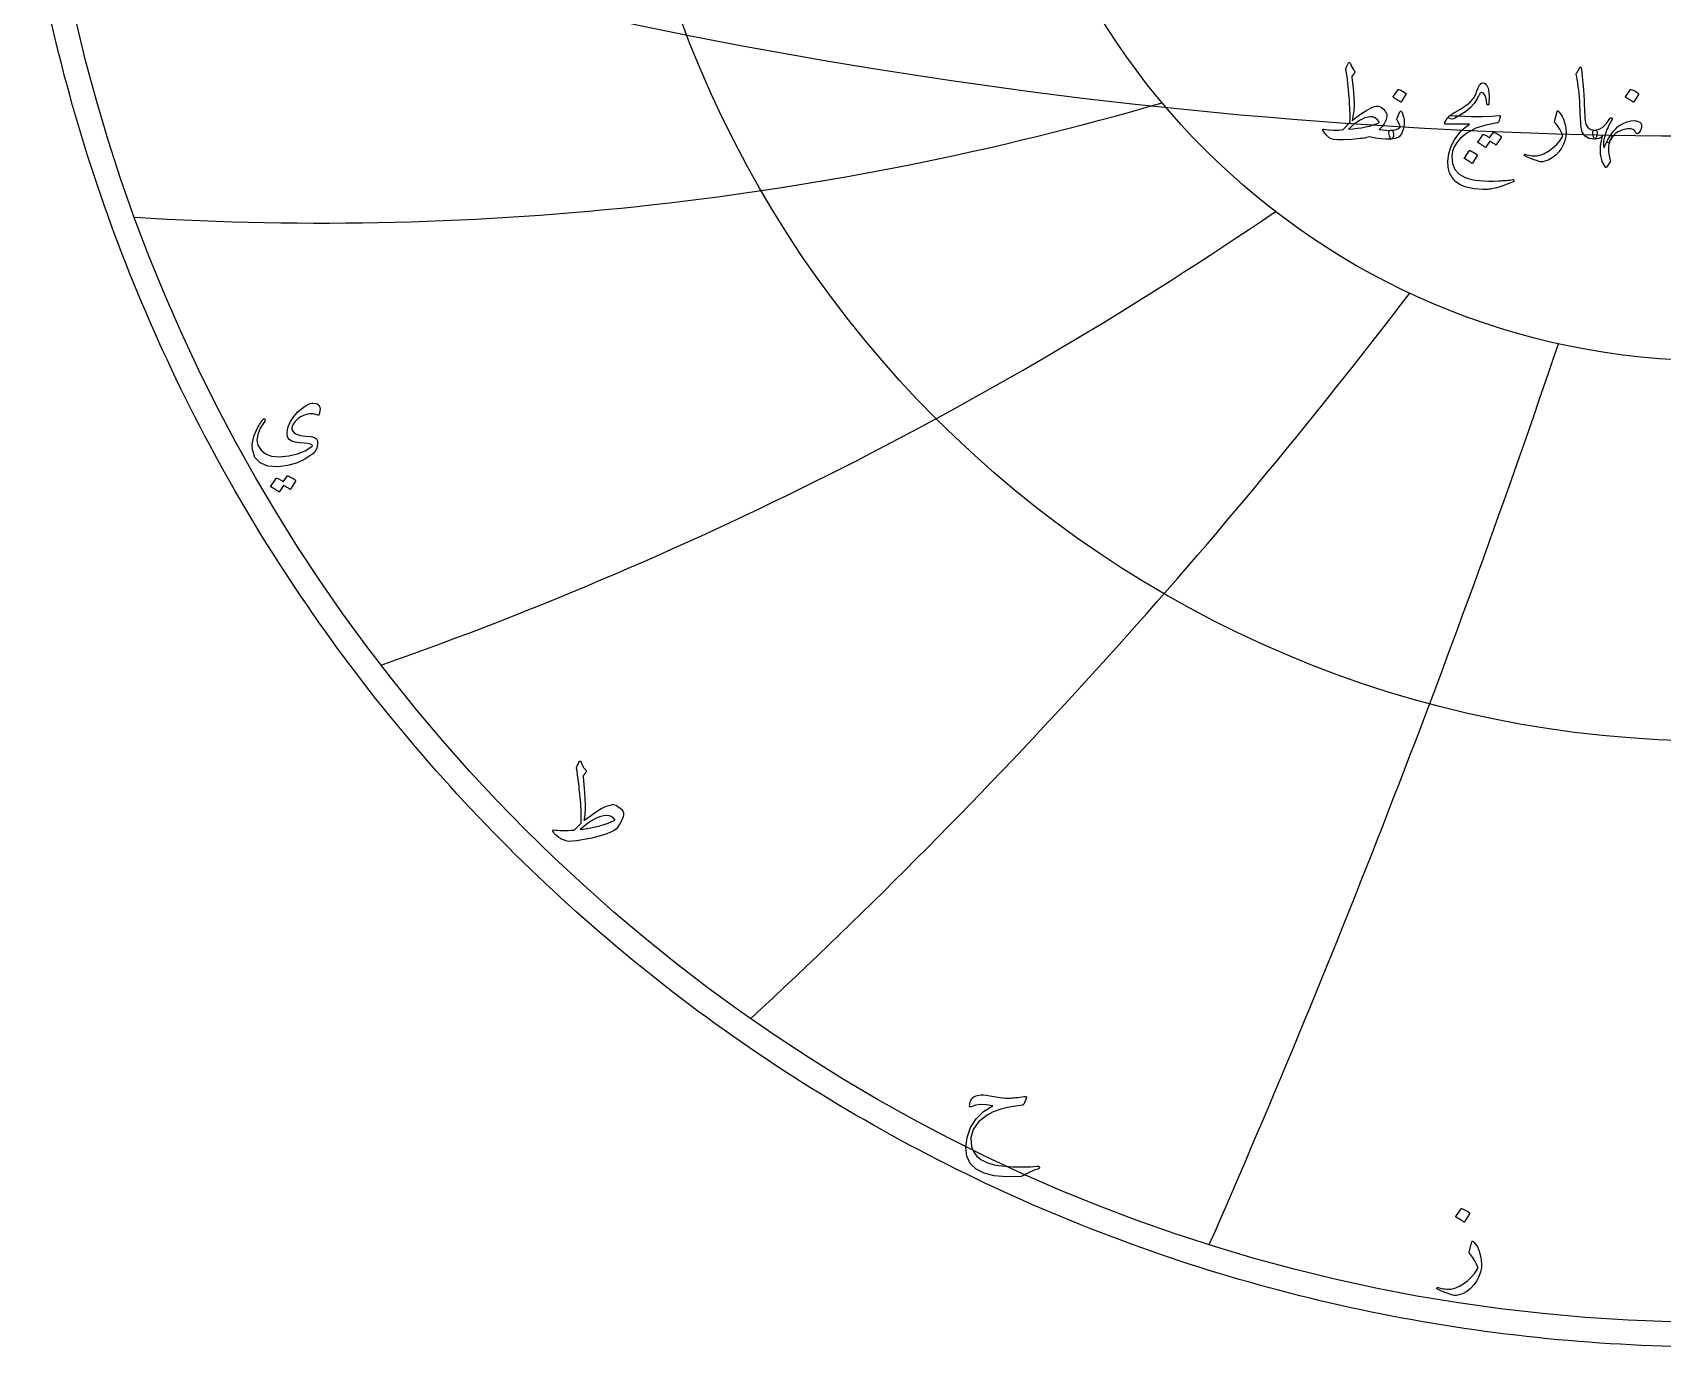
# Model space of a CAD drawing. Header units: millimetres. Extents: x -75 to 75, y -75 to 77.
# Drawn here: x -74.2 to -2.3, y -75.3 to -17.3 of the extents above; entities that cross this region are included whole.
import ezdxf

# ---------------------------------------------------------------- set-up
doc = ezdxf.new("R2010")
doc.units = ezdxf.units.MM
for name, color, linetype in [('CUT_OUTER', 1, 'Continuous'), ('ENGRAVE', 7, 'Continuous'), ('ENGRAVE_FINE', 8, 'Continuous'), ('TEXT', 5, 'Continuous')]:
    doc.layers.add(name, color=color, linetype=linetype)

msp = doc.modelspace()

# ---------------------------------------------------------------- linework, layer by layer
at = {"layer": 'CUT_OUTER'}
msp.add_lwpolyline([(-1.8489, -75.3148), (-2.311, -75.302), (-2.773, -75.2865), (-3.2349, -75.268), (-3.6966, -75.2468), (-4.1583, -75.2227), (-4.6198, -75.1957), (-5.0811, -75.166), (-5.5422, -75.1334), (-6.0031, -75.0979), (-6.4638, -75.0597), (-6.9242, -75.0186), (-7.3844, -74.9747), (-7.8443, -74.928), (-8.3039, -74.8785), (-8.7632, -74.8261), (-9.2221, -74.7709), (-9.6807, -74.7129), (-10.139, -74.6521), (-10.5968, -74.5885), (-11.0543, -74.5221), (-11.5114, -74.4529), (-11.968, -74.3808), (-12.4241, -74.306), (-12.8798, -74.2284), (-13.3351, -74.1479), (-13.7898, -74.0647), (-14.244, -73.9787), (-14.6976, -73.8899), (-15.1507, -73.7983), (-15.6033, -73.704), (-16.0552, -73.6069), (-16.5065, -73.507), (-16.9573, -73.4043), (-17.4073, -73.2989), (-17.8568, -73.1907), (-18.3055, -73.0797), (-18.7536, -72.966), (-19.2009, -72.8496), (-19.6476, -72.7304), (-20.0935, -72.6085), (-20.5386, -72.4838), (-20.983, -72.3564), (-21.4266, -72.2263), (-21.8693, -72.0935), (-22.3113, -71.9579), (-22.7524, -71.8197), (-23.1926, -71.6787), (-23.632, -71.5351), (-24.0705, -71.3887), (-24.5081, -71.2397), (-24.9447, -71.088), (-25.3804, -70.9336), (-25.8152, -70.7765), (-26.249, -70.6168), (-26.6818, -70.4544), (-27.1136, -70.2893), (-27.5444, -70.1217), (-27.9741, -69.9513), (-28.4028, -69.7784), (-28.8304, -69.6028), (-29.2569, -69.4246), (-29.6824, -69.2437), (-30.1067, -69.0603), (-30.5299, -68.8743), (-30.9519, -68.6857), (-31.3728, -68.4944), (-31.7924, -68.3007), (-32.2109, -68.1043), (-32.6282, -67.9054), (-33.0443, -67.7039), (-33.4591, -67.4999), (-33.8726, -67.2933), (-34.2849, -67.0842), (-34.6958, -66.8725), (-35.1055, -66.6584), (-35.5139, -66.4417), (-35.9209, -66.2226), (-36.3265, -66.0009), (-36.7308, -65.7768), (-37.1337, -65.5502), (-37.5352, -65.3211), (-37.9353, -65.0896), (-38.334, -64.8556), (-38.7312, -64.6191), (-39.127, -64.3803), (-39.5213, -64.139), (-39.9141, -63.8953), (-40.3054, -63.6492), (-40.6952, -63.4006), (-41.0834, -63.1498), (-41.4701, -62.8965), (-41.8553, -62.6408), (-42.2388, -62.3828), (-42.6208, -62.1225), (-43.0012, -61.8598), (-43.3799, -61.5948), (-43.7571, -61.3275), (-44.1325, -61.0578), (-44.5064, -60.7859), (-44.8785, -60.5116), (-45.2489, -60.2351), (-45.6177, -59.9564), (-45.9847, -59.6753), (-46.35, -59.392), (-46.7136, -59.1065), (-47.0754, -58.8188), (-47.4354, -58.5288), (-47.7936, -58.2367), (-48.15, -57.9423), (-48.5047, -57.6458), (-48.8575, -57.3471), (-49.2084, -57.0462), (-49.5575, -56.7432), (-49.9047, -56.4381), (-50.2501, -56.1308), (-50.5936, -55.8214), (-50.9351, -55.5099), (-51.2748, -55.1963), (-51.6125, -54.8807), (-51.9483, -54.563), (-52.2821, -54.2432), (-52.6139, -53.9214), (-52.9438, -53.5975), (-53.2717, -53.2717), (-53.5975, -52.9438), (-53.9214, -52.6139), (-54.2432, -52.2821), (-54.563, -51.9483), (-54.8807, -51.6125), (-55.1963, -51.2748), (-55.5099, -50.9351), (-55.8214, -50.5936), (-56.1308, -50.2501), (-56.4381, -49.9047), (-56.7432, -49.5575), (-57.0462, -49.2084), (-57.3471, -48.8575), (-57.6458, -48.5047), (-57.9423, -48.15), (-58.2367, -47.7936), (-58.5288, -47.4354), (-58.8188, -47.0754), (-59.1065, -46.7136), (-59.392, -46.35), (-59.6753, -45.9847), (-59.9564, -45.6177), (-60.2351, -45.2489), (-60.5116, -44.8785), (-60.7859, -44.5064), (-61.0578, -44.1325), (-61.3275, -43.7571), (-61.5948, -43.3799), (-61.8598, -43.0012), (-62.1225, -42.6208), (-62.3828, -42.2388), (-62.6408, -41.8553), (-62.8965, -41.4701), (-63.1498, -41.0834), (-63.4006, -40.6952), (-63.6492, -40.3054), (-63.8953, -39.9141), (-64.139, -39.5213), (-64.3803, -39.127), (-64.6191, -38.7312), (-64.8556, -38.334), (-65.0896, -37.9353), (-65.3211, -37.5352), (-65.5502, -37.1337), (-65.7768, -36.7308), (-66.0009, -36.3265), (-66.2226, -35.9209), (-66.4417, -35.5139), (-66.6584, -35.1055), (-66.8725, -34.6958), (-67.0842, -34.2849), (-67.2933, -33.8726), (-67.4999, -33.4591), (-67.7039, -33.0443), (-67.9054, -32.6282), (-68.1043, -32.2109), (-68.3007, -31.7924), (-68.4944, -31.3728), (-68.6857, -30.9519), (-68.8743, -30.5299), (-69.0603, -30.1067), (-69.2437, -29.6824), (-69.4246, -29.2569), (-69.6028, -28.8304), (-69.7784, -28.4028), (-69.9513, -27.9741), (-70.1217, -27.5444), (-70.2893, -27.1136), (-70.4544, -26.6818), (-70.6168, -26.249), (-70.7765, -25.8152), (-70.9336, -25.3804), (-71.088, -24.9447), (-71.2397, -24.5081), (-71.3887, -24.0705), (-71.5351, -23.632), (-71.6787, -23.1926), (-71.8197, -22.7524), (-71.9579, -22.3113), (-72.0935, -21.8693), (-72.2263, -21.4266), (-72.3564, -20.983), (-72.4838, -20.5386), (-72.6085, -20.0935), (-72.7304, -19.6476), (-72.8496, -19.2009), (-72.966, -18.7536), (-73.0797, -18.3055), (-73.1907, -17.8568), (-73.2989, -17.4073), (-73.4043, -16.9573)], dxfattribs=at)
at = {"layer": 'ENGRAVE'}
for radius in [74.25, 48.6033, 31.8152]:
    msp.add_circle((0, 0), radius, dxfattribs=at)
for centre, radius, start, end in [((-61.4964, 106.5149), 132.2479, 266.424973, 286.29248), ((-115.7044, 115.7044), 170.6965, 289.449259, 304.349889), ((-212.2298, 122.5309), 249.8351, 312.777689, 322.711442), ((-472.9785, 126.7342), 492.0696, 336.329516, 341.296393)]:
    msp.add_arc(centre, radius, start, end, dxfattribs=at)
at = {"layer": 'ENGRAVE_FINE'}
msp.add_arc((0, 210.9495), 232.8437, 251.578829, 288.421171, dxfattribs=at)
at = {"layer": 'TEXT'}
for points in [[(-15.2328, -21.9252), (-15.2932, -21.9461), (-15.3646, -21.9647), (-15.4469, -21.9812), (-15.5402, -21.9955), (-15.6445, -22.0081), (-15.7598, -22.0196), (-15.886, -22.03), (-16.0232, -22.0394), (-16.3778, -22.0547), (-16.6468, -22.0569), (-16.8301, -22.046), (-16.9278, -22.0218), (-17.0263, -21.9546), (-17.1199, -21.867), (-17.2086, -21.7592), (-17.2923, -21.631), (-17.3008, -21.6104), (-17.3, -21.597), (-17.2898, -21.5906), (-17.2703, -21.5915), (-17.0411, -21.6239), (-16.8191, -21.6376), (-16.6042, -21.6326), (-16.3965, -21.609), (-16.1023, -21.2929), (-16.0969, -21.2105), (-16.094, -21.1172), (-16.0936, -21.0129), (-16.0957, -20.8977), (-16.0999, -20.772), (-16.1061, -20.6364), (-16.1142, -20.4909), (-16.1242, -20.3356), (-16.1358, -20.1744), (-16.1484, -20.0156), (-16.1621, -19.8593), (-16.1769, -19.7055), (-16.1928, -19.5544), (-16.2099, -19.4063), (-16.228, -19.2613), (-16.2472, -19.1193), (-16.2779, -18.9129), (-16.2646, -18.8764), (-16.251, -18.8415), (-16.2372, -18.8083), (-16.223, -18.7768), (-16.2089, -18.7468), (-16.195, -18.7186), (-16.1814, -18.692), (-16.1681, -18.667), (-16.1607, -18.6574), (-16.1517, -18.6505), (-16.141, -18.6464), (-16.1286, -18.645), (-16.1141, -18.6483), (-16.1012, -18.6582), (-16.0899, -18.6747), (-16.0803, -18.6977), (-16.0438, -18.7921), (-16.0046, -18.8734), (-15.9626, -18.9414), (-15.9178, -18.9963), (-15.8973, -19.0229), (-15.8882, -19.0501), (-15.8907, -19.0778), (-15.9047, -19.1061), (-15.9881, -19.2159), (-16.001, -19.2343), (-16.009, -19.2543), (-16.012, -19.276), (-16.0101, -19.2993), (-15.9648, -19.8021), (-15.9343, -20.1907), (-15.9187, -20.4651), (-15.9178, -20.6254), (-15.9213, -20.6787), (-15.9272, -20.7374), (-15.9355, -20.8016), (-15.9464, -20.8713), (-15.9591, -20.9465), (-15.9733, -21.0272), (-15.9888, -21.1134), (-16.0057, -21.205), (-15.7996, -21.0387), (-15.5896, -20.8911), (-15.3758, -20.7621), (-15.1582, -20.6518), (-15.0429, -20.6048), (-14.943, -20.5782), (-14.8585, -20.5719), (-14.7893, -20.5859), (-14.7012, -20.632), (-14.6214, -20.7001), (-14.5497, -20.7901), (-14.4863, -20.9021), (-14.4776, -20.9281), (-14.4732, -20.958), (-14.4732, -20.9918), (-14.4776, -21.0294), (-14.5231, -21.2067), (-14.5939, -21.3609), (-14.69, -21.4921), (-14.8113, -21.6003), (-14.6494, -21.6255), (-14.5061, -21.6398), (-14.3815, -21.6431), (-14.2756, -21.6354), (-14.2473, -21.637), (-14.224, -21.6507), (-14.2056, -21.6765), (-14.1921, -21.7144), (-14.1779, -21.7921), (-14.1746, -21.8582), (-14.1822, -21.9128), (-14.2009, -21.9559), (-14.2237, -21.9886), (-14.2437, -22.0119), (-14.261, -22.0259), (-14.2756, -22.0306), (-14.4968, -22.0372), (-14.73, -22.0218), (-14.9754, -21.9845), (-15.2328, -21.9252)], [(-5.95, -18.869), (-5.9415, -18.8558), (-5.9335, -18.847), (-5.9261, -18.8426), (-5.9192, -18.8426), (-5.9088, -18.8484), (-5.8995, -18.8657), (-5.8912, -18.8945), (-5.8841, -18.9348), (-5.8479, -19.2628), (-5.8182, -19.5661), (-5.7952, -19.8446), (-5.7787, -20.0985), (-5.7682, -20.3156), (-5.7584, -20.5102), (-5.7495, -20.6822), (-5.7414, -20.8318), (-5.7344, -20.9589), (-5.7288, -21.0634), (-5.7245, -21.1455), (-5.7216, -21.205), (-5.6827, -21.3834), (-5.5965, -21.5146), (-5.4631, -21.5986), (-5.2825, -21.6354), (-5.2323, -21.6486), (-5.2002, -21.6793), (-5.1862, -21.7276), (-5.1903, -21.7935), (-5.2109, -21.8972), (-5.2331, -21.9713), (-5.257, -22.0158), (-5.2825, -22.0306), (-5.5367, -21.9971), (-5.7238, -21.8967), (-5.844, -21.7292), (-5.8973, -21.4949), (-5.9057, -21.3828), (-5.9132, -21.2704), (-5.9199, -21.1577), (-5.9258, -21.0448), (-5.9312, -20.9316), (-5.9363, -20.8181), (-5.9411, -20.7043), (-5.9456, -20.5903), (-5.9538, -20.3728), (-5.9653, -20.177), (-5.9802, -20.0028), (-5.9983, -19.8504), (-6.0197, -19.704), (-6.0444, -19.5479), (-6.0724, -19.3823), (-6.1037, -19.2071), (-6.1078, -19.1755), (-6.107, -19.1467), (-6.1012, -19.1206), (-6.0905, -19.0973)], [(-13.977, -19.8438), (-13.9715, -19.8383), (-13.9638, -19.835), (-13.9539, -19.8339), (-13.9418, -19.835), (-13.8565, -19.8696), (-13.7761, -19.9119), (-13.7006, -19.9618), (-13.6301, -20.0194), (-13.6232, -20.0282), (-13.6202, -20.037), (-13.621, -20.0458), (-13.6257, -20.0546), (-13.8321, -20.3883), (-13.8397, -20.3963), (-13.8496, -20.3982), (-13.8617, -20.3941), (-13.876, -20.3839), (-13.8883, -20.3751), (-13.9078, -20.362), (-13.9344, -20.3444), (-13.9682, -20.3224), (-14.0096, -20.2961), (-14.0593, -20.2653), (-14.1172, -20.2302), (-14.1833, -20.1907), (-14.1921, -20.1841), (-14.1965, -20.1775), (-14.1965, -20.1709), (-14.1921, -20.1644)], [(-11.777, -21.0821), (-11.7509, -21.0515), (-11.721, -21.0212), (-11.6873, -20.9911), (-11.6497, -20.9613), (-11.6082, -20.9316), (-11.5629, -20.9015), (-11.5138, -20.8712), (-11.4608, -20.8406), (-11.2259, -20.7017), (-11.0349, -20.5793), (-10.8878, -20.4734), (-10.7846, -20.3839), (-10.7047, -20.2958), (-10.6364, -20.2028), (-10.5796, -20.1048), (-10.5343, -20.0019), (-10.5147, -19.9504), (-10.4953, -19.9014), (-10.4763, -19.8549), (-10.4575, -19.8109), (-10.4392, -19.7698), (-10.4218, -19.7324), (-10.4052, -19.6985), (-10.3894, -19.6682), (-10.3546, -19.6163), (-10.3159, -19.5792), (-10.2733, -19.557), (-10.2269, -19.5496), (-10.1817, -19.557), (-10.138, -19.5792), (-10.096, -19.6163), (-10.0557, -19.6682), (-10.0055, -19.7867), (-9.9734, -19.958), (-9.9594, -20.1819), (-9.9635, -20.4586), (-9.9662, -20.4835), (-9.9744, -20.5014), (-9.9882, -20.5121), (-10.0074, -20.5156), (-10.0271, -20.5118), (-10.0425, -20.5003), (-10.0535, -20.4811), (-10.0601, -20.4542), (-10.0938, -20.2428), (-10.1424, -20.0919), (-10.2058, -20.0013), (-10.284, -19.9711), (-10.3041, -19.9747), (-10.3246, -19.9854), (-10.3458, -20.0033), (-10.3675, -20.0282), (-10.3771, -20.0432), (-10.3883, -20.0617), (-10.4012, -20.0838), (-10.4158, -20.1095), (-10.432, -20.1387), (-10.4498, -20.1715), (-10.4693, -20.2079), (-10.4904, -20.2478), (-10.6161, -20.4536), (-10.7868, -20.6452), (-11.0025, -20.8225), (-11.2632, -20.9855), (-11.266, -20.9871), (-11.2742, -20.9921), (-11.2879, -21.0003), (-11.3072, -21.0118), (-11.3319, -21.0267), (-11.362, -21.0448), (-11.3977, -21.0662), (-11.4389, -21.0909), (-11.5259, -21.1299), (-11.6112, -21.1414), (-11.6949, -21.1255), (-11.777, -21.0821)], [(-3.7149, -19.8438), (-3.7094, -19.8383), (-3.7017, -19.835), (-3.6918, -19.8339), (-3.6798, -19.835), (-3.5944, -19.8696), (-3.514, -19.9119), (-3.4385, -19.9618), (-3.368, -20.0194), (-3.3611, -20.0282), (-3.3581, -20.037), (-3.3589, -20.0458), (-3.3636, -20.0546), (-3.57, -20.3883), (-3.5777, -20.3963), (-3.5876, -20.3982), (-3.5996, -20.3941), (-3.6139, -20.3839), (-3.6262, -20.3751), (-3.6457, -20.362), (-3.6724, -20.3444), (-3.7061, -20.3224), (-3.7476, -20.2961), (-3.7972, -20.2653), (-3.8551, -20.2302), (-3.9213, -20.1907), (-3.9301, -20.1841), (-3.9345, -20.1775), (-3.9345, -20.1709), (-3.9301, -20.1644)], [(-14.0165, -21.1041), (-13.8935, -20.8318), (-13.8754, -20.8019), (-13.8562, -20.7912), (-13.8359, -20.7997), (-13.8145, -20.8274), (-13.775, -20.9104), (-13.7442, -20.997), (-13.7223, -21.0872), (-13.7091, -21.1809), (-13.705, -21.2787), (-13.7102, -21.3812), (-13.7247, -21.4884), (-13.7486, -21.6003), (-13.8214, -21.7885), (-13.9342, -21.923), (-14.087, -22.0037), (-14.28, -22.0306), (-14.3022, -22.0166), (-14.325, -21.9746), (-14.3483, -21.9046), (-14.3722, -21.8066), (-14.379, -21.7542), (-14.3777, -21.7111), (-14.368, -21.6774), (-14.3502, -21.6529), (-14.3359, -21.6436), (-14.3195, -21.6376), (-14.3008, -21.6348), (-14.28, -21.6354), (-14.1584, -21.6315), (-14.0527, -21.6068), (-13.963, -21.5613), (-13.8891, -21.4949), (-13.8858, -21.4896), (-13.8848, -21.4828), (-13.8858, -21.4743), (-13.8891, -21.4641), (-13.9064, -21.4021), (-13.932, -21.339), (-13.9657, -21.2748), (-14.0077, -21.2094), (-14.0214, -21.1847), (-14.0275, -21.1589), (-14.0258, -21.132), (-14.0165, -21.1041)], [(-6.9599, -20.8055), (-6.9575, -20.7975), (-6.9545, -20.7912), (-6.9509, -20.7865), (-6.9468, -20.7835), (-6.9344, -20.7824), (-6.9193, -20.7879), (-6.9015, -20.8), (-6.8809, -20.8186), (-6.8008, -20.9139), (-6.7316, -21.0239), (-6.6734, -21.1488), (-6.6262, -21.2885), (-6.5894, -21.4389), (-6.5669, -21.5871), (-6.5587, -21.7331), (-6.5647, -21.8769), (-6.6037, -22.0663), (-6.6679, -22.2479), (-6.7574, -22.4219), (-6.8721, -22.5883), (-7.0093, -22.7389), (-7.1663, -22.8616), (-7.3431, -22.9563), (-7.5396, -23.023), (-7.5923, -23.0342), (-7.645, -23.0372), (-7.6976, -23.032), (-7.7503, -23.0186), (-7.8718, -22.9762), (-7.9814, -22.9368), (-8.0793, -22.9004), (-8.1653, -22.8671), (-8.2393, -22.8368), (-8.3009, -22.8095), (-8.3501, -22.7852), (-8.3871, -22.7639), (-8.3947, -22.7573), (-8.4002, -22.7507), (-8.4035, -22.7441), (-8.4046, -22.7376), (-8.4038, -22.729), (-8.4013, -22.7211), (-8.3972, -22.7137), (-8.3914, -22.7068), (-8.384, -22.7016), (-8.375, -22.6991), (-8.3643, -22.6994), (-8.3519, -22.7024), (-8.2767, -22.7226), (-8.2048, -22.7392), (-8.1362, -22.7522), (-8.0709, -22.7617), (-8.0083, -22.7676), (-7.9479, -22.7699), (-7.8898, -22.7687), (-7.8338, -22.7639), (-7.7779, -22.755), (-7.7202, -22.7414), (-7.6605, -22.7231), (-7.5988, -22.7002), (-7.5353, -22.6724), (-7.4699, -22.6393), (-7.4025, -22.601), (-7.3332, -22.5575), (-7.1386, -22.4175), (-6.972, -22.2655), (-6.8334, -22.1014), (-6.7228, -21.9252), (-6.7157, -21.9109), (-6.7118, -21.8945), (-6.7113, -21.8758), (-6.714, -21.8549), (-6.7601, -21.7317), (-6.8326, -21.5948), (-6.9314, -21.4441), (-7.0565, -21.2797), (-7.062, -21.2693), (-7.0653, -21.2599), (-7.0664, -21.2517), (-7.0653, -21.2446)], [(-15.2284, -21.0426), (-15.4466, -21.0966), (-15.6752, -21.2061), (-15.9143, -21.3711), (-16.1637, -21.5915), (-15.9635, -21.5753), (-15.7713, -21.553), (-15.587, -21.5248), (-15.4107, -21.4905), (-15.2426, -21.4504), (-15.083, -21.4048), (-14.9319, -21.3538), (-14.7893, -21.2973), (-14.8793, -21.171), (-14.9825, -21.0865), (-15.0989, -21.0437), (-15.2284, -21.0426)], [(-11.3028, -21.0074), (-10.7393, -21.0272), (-10.2522, -21.0294), (-9.8413, -21.014), (-9.5068, -20.9811), (-9.4965, -20.9799), (-9.4876, -20.9806), (-9.48, -20.9832), (-9.4739, -20.9877), (-9.4693, -20.9939), (-9.4667, -21.0014), (-9.466, -21.0103), (-9.4673, -21.0206), (-9.4759, -21.0607), (-9.4843, -21.0975), (-9.4924, -21.1309), (-9.5002, -21.1611), (-9.5078, -21.188), (-9.515, -21.2116), (-9.522, -21.2319), (-9.5288, -21.249), (-9.543, -21.2761), (-9.5595, -21.2962), (-9.5782, -21.3091), (-9.599, -21.3148), (-10.1062, -21.4068), (-10.5475, -21.5509), (-10.9229, -21.7471), (-11.2325, -21.9955), (-11.3889, -22.1741), (-11.5026, -22.3632), (-11.5734, -22.5627), (-11.6014, -22.7727), (-11.5745, -23.1023), (-11.4674, -23.371), (-11.2803, -23.5787), (-11.013, -23.7256), (-10.8744, -23.77), (-10.722, -23.8068), (-10.556, -23.8359), (-10.3762, -23.8573), (-10.183, -23.8713), (-9.9766, -23.8781), (-9.7571, -23.8779), (-9.5244, -23.8705), (-9.4416, -23.8658), (-9.3602, -23.8606), (-9.2802, -23.8548), (-9.2016, -23.8485), (-9.1249, -23.8416), (-9.0507, -23.8342), (-8.9789, -23.8263), (-8.9096, -23.8178), (-8.8885, -23.8167), (-8.8734, -23.8222), (-8.8643, -23.8342), (-8.8613, -23.8529), (-8.8629, -23.8746), (-8.8679, -23.8913), (-8.8761, -23.9031), (-8.8876, -23.91), (-9.0117, -23.9624), (-9.1292, -24.0099), (-9.24, -24.0524), (-9.3443, -24.09), (-9.4418, -24.123), (-9.532, -24.1515), (-9.6152, -24.1756), (-9.6912, -24.1954), (-9.7627, -24.21), (-9.8323, -24.2229), (-9.8999, -24.2341), (-9.9657, -24.2437), (-10.0298, -24.2511), (-10.0925, -24.2558), (-10.1538, -24.2577), (-10.2138, -24.2569), (-10.6232, -24.225), (-10.9646, -24.1559), (-11.238, -24.0494), (-11.4433, -23.9056), (-11.594, -23.7258), (-11.6991, -23.5159), (-11.7586, -23.2757), (-11.7726, -23.0054), (-11.7295, -22.67), (-11.6266, -22.3445), (-11.4639, -22.0289), (-11.2413, -21.7232), (-11.1543, -21.6307), (-11.0558, -21.5421), (-10.9457, -21.4573), (-10.8241, -21.3763), (-11.8868, -21.3675), (-11.9123, -21.3565), (-11.923, -21.3368), (-11.9189, -21.3082), (-11.9, -21.2709), (-11.8643, -21.2166), (-11.8319, -21.1677), (-11.8028, -21.1244), (-11.777, -21.0865), (-11.7545, -21.0544), (-11.7353, -21.0283), (-11.7194, -21.0083), (-11.7068, -20.9943), (-11.6782, -20.9918), (-11.6014, -20.9932), (-11.4762, -20.9984), (-11.3028, -21.0074)], [(-4.5799, -21.9955), (-4.6283, -22.0992), (-4.6634, -22.2084), (-4.6853, -22.3231), (-4.6941, -22.4433), (-4.6903, -22.5685), (-4.6744, -22.698), (-4.6464, -22.832), (-4.6063, -22.9703), (-4.6014, -22.9887), (-4.5997, -23.0043), (-4.6014, -23.0172), (-4.6063, -23.0274), (-4.7644, -23.2513), (-4.7789, -23.2675), (-4.7918, -23.2766), (-4.8031, -23.2785), (-4.8127, -23.2733), (-4.9631, -23.0156), (-5.0366, -22.6991), (-5.0333, -22.324), (-4.9532, -21.8901), (-5.0298, -21.9515), (-5.1102, -21.9955), (-5.1944, -22.0218), (-5.2825, -22.0306), (-5.3015, -22.0248), (-5.3188, -22.0075), (-5.3344, -21.9787), (-5.3484, -21.9384), (-5.3564, -21.9141), (-5.3627, -21.8895), (-5.3673, -21.8647), (-5.3704, -21.8396), (-5.3725, -21.8145), (-5.3747, -21.7896), (-5.3769, -21.7651), (-5.3791, -21.7408), (-5.3764, -21.6963), (-5.3594, -21.6639), (-5.3281, -21.6436), (-5.2825, -21.6354), (-5.1033, -21.5953), (-4.9345, -21.4971), (-4.7762, -21.3406), (-4.6283, -21.126), (-4.6082, -21.0988), (-4.5876, -21.0832), (-4.5665, -21.0791), (-4.5448, -21.0865), (-4.5289, -21.1005), (-4.5207, -21.1161), (-4.5201, -21.1334), (-4.5273, -21.1524), (-4.5661, -21.221), (-4.6035, -21.2907), (-4.6396, -21.3615), (-4.6744, -21.4334), (-4.7077, -21.5064), (-4.7397, -21.5805), (-4.7703, -21.6557), (-4.7995, -21.732), (-4.8643, -21.9397), (-4.9005, -22.1195), (-4.9082, -22.2713), (-4.8873, -22.395), (-4.8854, -22.3989), (-4.884, -22.4016), (-4.8832, -22.4033), (-4.8829, -22.4038), (-4.8827, -22.4033), (-4.8818, -22.4016), (-4.8805, -22.3989), (-4.8785, -22.395), (-4.8518, -22.3321), (-4.8242, -22.2704), (-4.7958, -22.2102), (-4.7666, -22.1513), (-4.7362, -22.0936), (-4.7045, -22.0366), (-4.6715, -21.9805), (-4.637, -21.9252), (-4.6121, -21.8868), (-4.5898, -21.8637), (-4.5703, -21.856), (-4.5536, -21.8637), (-4.5454, -21.8802), (-4.547, -21.9076), (-4.5585, -21.9461), (-4.5799, -21.9955)], [(-3.4734, -21.7583), (-3.5302, -21.6694), (-3.604, -21.609), (-3.6949, -21.5772), (-3.8027, -21.5739), (-3.8639, -21.5817), (-3.9246, -21.592), (-3.9847, -21.6048), (-4.0442, -21.62), (-4.1032, -21.6383), (-4.1617, -21.6601), (-4.2196, -21.6855), (-4.277, -21.7144), (-4.3752, -21.7803), (-4.468, -21.8725), (-4.5552, -21.9911), (-4.637, -22.136), (-4.6604, -22.1686), (-4.682, -22.1876), (-4.7021, -22.1928), (-4.7205, -22.1843), (-4.7358, -22.1673), (-4.7424, -22.1469), (-4.7402, -22.1233), (-4.7292, -22.0964), (-4.7125, -22.061), (-4.6974, -22.0295), (-4.684, -22.0018), (-4.6722, -21.9779), (-4.6617, -21.9576), (-4.6524, -21.9406), (-4.6442, -21.9268), (-4.637, -21.9164), (-4.5725, -21.8193), (-4.5064, -21.7298), (-4.4386, -21.648), (-4.3692, -21.5739), (-4.2981, -21.5072), (-4.2254, -21.4477), (-4.151, -21.3952), (-4.075, -21.35), (-3.8798, -21.2613), (-3.6984, -21.2149), (-3.5307, -21.2108), (-3.3768, -21.249), (-3.3112, -21.2822), (-3.2637, -21.3247), (-3.2343, -21.3766), (-3.2231, -21.4378), (-3.2297, -21.5212), (-3.2538, -21.6003), (-3.2955, -21.6749), (-3.3548, -21.7452), (-3.3935, -21.7756), (-3.4262, -21.788), (-3.4528, -21.7822), (-3.4734, -21.7583)], [(-9.779, -21.7408), (-9.7736, -21.7353), (-9.7659, -21.732), (-9.756, -21.7309), (-9.7439, -21.732), (-9.7007, -21.7482), (-9.6588, -21.766), (-9.6184, -21.7855), (-9.5792, -21.8066), (-9.5412, -21.8297), (-9.504, -21.8549), (-9.4677, -21.8824), (-9.4321, -21.912), (-9.4253, -21.9211), (-9.4223, -21.9307), (-9.4231, -21.9408), (-9.4278, -21.9515), (-9.6385, -22.2853), (-9.6443, -22.2897), (-9.6528, -22.2897), (-9.6641, -22.2853), (-9.678, -22.2765), (-9.6877, -22.2684), (-9.7033, -22.2573), (-9.725, -22.2431), (-9.7527, -22.226), (-9.7867, -22.2055), (-9.8273, -22.1815), (-9.8746, -22.1539), (-9.9283, -22.1228), (-10.0952, -22.3819), (-10.1029, -22.3898), (-10.1128, -22.3918), (-10.1248, -22.3876), (-10.1391, -22.3775), (-10.1515, -22.3687), (-10.171, -22.3555), (-10.1976, -22.338), (-10.2313, -22.316), (-10.2728, -22.2897), (-10.3224, -22.2589), (-10.3804, -22.2238), (-10.4465, -22.1843), (-10.4534, -22.1777), (-10.4564, -22.1711), (-10.4556, -22.1645), (-10.4509, -22.1579), (-10.2357, -21.8374), (-10.2302, -21.8319), (-10.2225, -21.8286), (-10.2127, -21.8275), (-10.2006, -21.8286), (-10.1638, -21.8405), (-10.1281, -21.8544), (-10.0936, -21.8702), (-10.0601, -21.8879), (-10.0277, -21.9072), (-9.9964, -21.9279), (-9.9662, -21.95), (-9.9371, -21.9735)], [(-10.8329, -22.5443), (-10.8274, -22.5389), (-10.8197, -22.5356), (-10.8099, -22.5345), (-10.7978, -22.5356), (-10.7124, -22.5701), (-10.632, -22.6124), (-10.5565, -22.6624), (-10.486, -22.72), (-10.4792, -22.7288), (-10.4761, -22.7376), (-10.477, -22.7463), (-10.4816, -22.7551), (-10.688, -23.0888), (-10.6957, -23.0968), (-10.7056, -23.0987), (-10.7176, -23.0946), (-10.7319, -23.0845), (-10.7443, -23.0757), (-10.7638, -23.0625), (-10.7904, -23.0449), (-10.8241, -23.023), (-10.8656, -22.9966), (-10.9152, -22.9659), (-10.9732, -22.9308), (-11.0393, -22.8912), (-11.0481, -22.8847), (-11.0525, -22.8781), (-11.0525, -22.8715), (-11.0481, -22.8649)], [(-61.7057, -34.2008), (-61.8573, -34.1502), (-62.0265, -34.1481), (-62.2133, -34.1947), (-62.4176, -34.2898), (-62.5473, -34.3806), (-62.6553, -34.4889), (-62.7417, -34.6148), (-62.8064, -34.7582), (-62.8128, -34.7869), (-62.8134, -34.8167), (-62.8081, -34.8478), (-62.797, -34.88), (-62.7227, -34.9801), (-62.598, -35.0556), (-62.4229, -35.1066), (-62.1975, -35.1329), (-61.975, -35.1566), (-61.8134, -35.1996), (-61.7127, -35.262), (-61.6729, -35.3437), (-61.6685, -35.5146), (-61.7022, -35.6669), (-61.7739, -35.8004), (-61.8837, -35.9151), (-62.2323, -36.1531), (-62.6038, -36.3285), (-62.9981, -36.4412), (-63.4153, -36.4912), (-63.8708, -36.4596), (-64.2115, -36.3226), (-64.4375, -36.0802), (-64.5488, -35.7324), (-64.5552, -35.5416), (-64.5277, -35.3343), (-64.4662, -35.1107), (-64.3708, -34.8706), (-64.3376, -34.8039), (-64.3035, -34.7395), (-64.2685, -34.6774), (-64.2326, -34.6177), (-64.1956, -34.56), (-64.1571, -34.5041), (-64.1171, -34.4499), (-64.0757, -34.3975), (-64.0535, -34.3759), (-64.0336, -34.3671), (-64.016, -34.3712), (-64.0008, -34.3882), (-63.9923, -34.4092), (-63.9902, -34.4303), (-63.9946, -34.4514), (-64.0055, -34.4725), (-64.1981, -34.7828), (-64.3122, -35.0626), (-64.348, -35.3121), (-64.3052, -35.531), (-64.1676, -35.7617), (-63.9656, -35.9245), (-63.6992, -36.0193), (-63.3684, -36.0463), (-62.9446, -36.0126), (-62.5628, -35.9256), (-62.2232, -35.7854), (-61.9258, -35.5919), (-61.908, -35.5755), (-61.9012, -35.5591), (-61.9056, -35.5427), (-61.9211, -35.5263), (-61.9841, -35.4959), (-62.0933, -35.4701), (-62.2487, -35.4491), (-62.4504, -35.4327), (-62.6556, -35.4075), (-62.8122, -35.3601), (-62.9203, -35.2904), (-62.9797, -35.1985), (-63.0072, -35.0905), (-63.0148, -34.9772), (-63.0025, -34.8586), (-62.9703, -34.7348), (-62.8658, -34.4915), (-62.7209, -34.2676), (-62.5356, -34.0629), (-62.3099, -33.8776), (-62.2499, -33.8337), (-62.1916, -33.7957), (-62.1351, -33.7635), (-62.0804, -33.7371), (-62.0277, -33.7163), (-61.9773, -33.7008), (-61.9293, -33.6906), (-61.8837, -33.6856), (-61.7051, -33.7023), (-61.5956, -33.7804), (-61.5552, -33.9201), (-61.5839, -34.1212), (-61.6056, -34.1753), (-61.6331, -34.2067), (-61.6664, -34.2152), (-61.7057, -34.2008)], [(-63.0172, -36.9034), (-63.0113, -36.8976), (-63.0031, -36.894), (-62.9926, -36.8929), (-62.9797, -36.894), (-62.9336, -36.9113), (-62.8889, -36.9303), (-62.8458, -36.9511), (-62.804, -36.9737), (-62.7635, -36.9983), (-62.7238, -37.0252), (-62.685, -37.0545), (-62.6471, -37.0861), (-62.6398, -37.0957), (-62.6366, -37.106), (-62.6375, -37.1168), (-62.6424, -37.1282), (-62.8673, -37.4842), (-62.8734, -37.4889), (-62.8825, -37.4889), (-62.8945, -37.4842), (-62.9094, -37.4748), (-62.9197, -37.4662), (-62.9364, -37.4543), (-62.9595, -37.4393), (-62.9891, -37.421), (-63.0254, -37.3992), (-63.0687, -37.3736), (-63.119, -37.3441), (-63.1764, -37.3109), (-63.3544, -37.5873), (-63.3626, -37.5957), (-63.3731, -37.5978), (-63.386, -37.5934), (-63.4012, -37.5826), (-63.4144, -37.5732), (-63.4352, -37.5591), (-63.4636, -37.5404), (-63.4996, -37.517), (-63.5438, -37.4889), (-63.5968, -37.4561), (-63.6586, -37.4186), (-63.7291, -37.3765), (-63.7364, -37.3695), (-63.7396, -37.3624), (-63.7388, -37.3554), (-63.7338, -37.3484), (-63.5043, -37.0065), (-63.4984, -37.0006), (-63.4902, -36.9971), (-63.4797, -36.9959), (-63.4668, -36.9971), (-63.4276, -37.0098), (-63.3895, -37.0246), (-63.3526, -37.0414), (-63.3169, -37.0603), (-63.2824, -37.081), (-63.249, -37.1031), (-63.2168, -37.1266), (-63.1858, -37.1517)], [(-50.2289, -49.7451), (-50.2067, -49.6942), (-50.1867, -49.6491), (-50.1692, -49.6099), (-50.154, -49.5765), (-50.1414, -49.5493), (-50.1317, -49.5285), (-50.125, -49.5141), (-50.1212, -49.5062), (-50.1133, -49.496), (-50.1036, -49.4887), (-50.0922, -49.4843), (-50.079, -49.4828), (-50.0682, -49.4846), (-50.0591, -49.4898), (-50.0518, -49.4986), (-50.0462, -49.5109), (-50.0216, -49.5706), (-49.9994, -49.6233), (-49.9795, -49.669), (-49.9619, -49.7076), (-49.9518, -49.7246), (-49.9403, -49.7428), (-49.9272, -49.7621), (-49.9127, -49.7826), (-49.8965, -49.8042), (-49.8782, -49.8271), (-49.8579, -49.8511), (-49.8355, -49.8763), (-49.8214, -49.9017), (-49.8167, -49.9266), (-49.8214, -49.9509), (-49.8355, -49.9746), (-49.9244, -50.0917), (-49.9365, -50.1107), (-49.9444, -50.1304), (-49.9482, -50.1506), (-49.9479, -50.1713), (-49.9022, -50.6869), (-49.8729, -51.1046), (-49.86, -51.4246), (-49.8636, -51.6468), (-49.8684, -51.7297), (-49.8735, -51.8054), (-49.8789, -51.8738), (-49.8846, -51.9348), (-49.8906, -51.9888), (-49.8969, -52.0361), (-49.9035, -52.0766), (-49.9104, -52.1105), (-49.7703, -52.0033), (-49.6405, -51.9067), (-49.5209, -51.8206), (-49.4116, -51.7451), (-49.3128, -51.6798), (-49.2248, -51.6245), (-49.1477, -51.5791), (-49.0814, -51.5437), (-48.9634, -51.491), (-48.853, -51.45), (-48.7503, -51.4208), (-48.6551, -51.4032), (-48.6048, -51.4017), (-48.5521, -51.4114), (-48.497, -51.4322), (-48.4397, -51.4641), (-48.3261, -51.5446), (-48.2429, -51.6222), (-48.1902, -51.6968), (-48.168, -51.7685), (-48.1695, -51.8485), (-48.1879, -51.9383), (-48.2233, -52.0382), (-48.2757, -52.1479), (-48.3343, -52.256), (-48.3881, -52.3458), (-48.4373, -52.4175), (-48.4818, -52.4711), (-48.5732, -52.5387), (-48.7301, -52.6151), (-48.9525, -52.7003), (-49.2406, -52.7943), (-49.4012, -52.8409), (-49.5644, -52.8821), (-49.7302, -52.9181), (-49.8987, -52.9489), (-50.0692, -52.9746), (-50.2412, -52.9957), (-50.4146, -53.0121), (-50.5896, -53.0238), (-50.6535, -53.0109), (-50.7143, -52.9957), (-50.7718, -52.9781), (-50.8261, -52.9582), (-50.8778, -52.936), (-50.9274, -52.9114), (-50.975, -52.8845), (-51.0205, -52.8552), (-51.1004, -52.7966), (-51.1668, -52.7381), (-51.2198, -52.6796), (-51.2594, -52.621), (-51.281, -52.5724), (-51.2851, -52.539), (-51.2716, -52.5209), (-51.2406, -52.518), (-51.1529, -52.5283), (-51.0585, -52.5361), (-50.9574, -52.5412), (-50.8495, -52.5437), (-50.7349, -52.5436), (-50.6136, -52.5408), (-50.4855, -52.5354), (-50.3507, -52.5273), (-50.0415, -52.2229), (-50.0358, -52.1005), (-50.0328, -51.977), (-50.0323, -51.8523), (-50.0345, -51.7264), (-50.0391, -51.599), (-50.0456, -51.4699), (-50.0543, -51.3391), (-50.065, -51.2065), (-50.077, -51.0752), (-50.0896, -50.9483), (-50.1027, -50.8258), (-50.1165, -50.7076), (-50.1302, -50.5936), (-50.1434, -50.4834), (-50.156, -50.377), (-50.168, -50.2744), (-50.1793, -50.1794), (-50.1897, -50.0958), (-50.1992, -50.0236), (-50.2078, -49.9629), (-50.2156, -49.9133), (-50.2225, -49.8745), (-50.2285, -49.8465), (-50.2336, -49.8294), (-50.2368, -49.8101), (-50.2371, -49.7896), (-50.2345, -49.7679), (-50.2289, -49.7451)], [(-49.2266, -51.9372), (-49.4078, -52.0124), (-49.6095, -52.1304), (-49.8317, -52.2911), (-50.0743, -52.4945), (-49.8391, -52.4654), (-49.6159, -52.4295), (-49.4047, -52.387), (-49.2055, -52.3376), (-49.0186, -52.2822), (-48.8442, -52.2211), (-48.6825, -52.1545), (-48.5333, -52.0824), (-48.6346, -51.9574), (-48.7839, -51.8915), (-48.9812, -51.8848), (-49.2266, -51.9372)], [(-30.3848, -64.3706), (-30.4972, -64.6236), (-30.5075, -64.6402), (-30.5195, -64.6528), (-30.5332, -64.6613), (-30.5487, -64.6657), (-31.0684, -64.7477), (-31.5031, -64.8484), (-31.8529, -64.9678), (-32.1178, -65.106), (-32.4893, -65.409), (-32.7279, -65.7418), (-32.8336, -66.1045), (-32.8064, -66.4971), (-32.7238, -66.7096), (-32.5839, -66.8976), (-32.3866, -67.0609), (-32.1319, -67.1997), (-31.953, -67.2617), (-31.7303, -67.3121), (-31.4636, -67.3507), (-31.153, -67.3777), (-30.9879, -67.3856), (-30.8251, -67.3906), (-30.6647, -67.3926), (-30.5066, -67.3917), (-30.3514, -67.3882), (-30.1998, -67.3824), (-30.0517, -67.3742), (-29.9071, -67.3636), (-29.8731, -67.3613), (-29.8462, -67.3636), (-29.8263, -67.3706), (-29.8134, -67.3824), (-29.8064, -67.3967), (-29.804, -67.4116), (-29.8064, -67.4271), (-29.8134, -67.4432), (-29.8185, -67.4519), (-29.8245, -67.4591), (-29.8314, -67.4648), (-29.8391, -67.469), (-29.8475, -67.4727), (-29.8561, -67.4766), (-29.865, -67.4809), (-29.8743, -67.4854), (-30.0092, -67.5284), (-30.1284, -67.5732), (-30.2317, -67.6198), (-30.3192, -67.6681), (-30.3753, -67.7029), (-30.4264, -67.7325), (-30.4725, -67.7568), (-30.5136, -67.7758), (-30.5492, -67.7904), (-30.5786, -67.8016), (-30.6019, -67.8092), (-30.619, -67.8133), (-31.2595, -67.837), (-31.804, -67.791), (-32.2525, -67.6754), (-32.605, -67.4901), (-32.8597, -67.236), (-33.0101, -66.9187), (-33.0564, -66.5381), (-32.9984, -66.0943), (-32.845, -65.6473), (-32.605, -65.2664), (-32.2783, -64.9517), (-31.8649, -64.7032), (-32.1577, -64.6473), (-32.4129, -64.6341), (-32.6307, -64.6637), (-32.8111, -64.736), (-32.8269, -64.7418), (-32.8415, -64.7453), (-32.855, -64.7465), (-32.8673, -64.7453), (-32.8775, -64.7415), (-32.8848, -64.7348), (-32.8892, -64.7251), (-32.8907, -64.7125), (-32.8842, -64.6543), (-32.8743, -64.5966), (-32.8608, -64.5395), (-32.8438, -64.483), (-32.7841, -64.3733), (-32.6893, -64.2922), (-32.5593, -64.2398), (-32.3942, -64.2161), (-32.2897, -64.2169), (-32.1588, -64.2289), (-32.0016, -64.2521), (-31.8181, -64.2863), (-31.6287, -64.3206), (-31.4539, -64.3437), (-31.2938, -64.3557), (-31.1483, -64.3566), (-31.0783, -64.3535), (-31.0043, -64.349), (-30.9261, -64.343), (-30.8438, -64.3355), (-30.7575, -64.3263), (-30.667, -64.315), (-30.5725, -64.3017), (-30.4738, -64.2863), (-30.4173, -64.2846), (-30.3836, -64.298), (-30.3728, -64.3267), (-30.3848, -64.3706)], [(-11.1974, -69.2375), (-11.1915, -69.2317), (-11.1833, -69.2282), (-11.1728, -69.227), (-11.1599, -69.2282), (-11.0688, -69.2651), (-10.9831, -69.3101), (-10.9026, -69.3634), (-10.8273, -69.4249), (-10.82, -69.4343), (-10.8168, -69.4436), (-10.8177, -69.453), (-10.8226, -69.4624), (-11.0428, -69.8183), (-11.051, -69.8268), (-11.0615, -69.8289), (-11.0744, -69.8245), (-11.0896, -69.8137), (-11.1028, -69.8043), (-11.1236, -69.7902), (-11.152, -69.7715), (-11.188, -69.7481), (-11.2322, -69.72), (-11.2852, -69.6872), (-11.347, -69.6497), (-11.4175, -69.6076), (-11.4269, -69.6005), (-11.4316, -69.5935), (-11.4316, -69.5865), (-11.4269, -69.5795)], [(-10.7196, -70.6942), (-10.717, -70.6857), (-10.7137, -70.679), (-10.7099, -70.674), (-10.7056, -70.6708), (-10.6924, -70.6696), (-10.6763, -70.6755), (-10.6573, -70.6884), (-10.6353, -70.7083), (-10.5498, -70.8099), (-10.476, -70.9273), (-10.414, -71.0605), (-10.3636, -71.2095), (-10.3244, -71.3699), (-10.3004, -71.528), (-10.2916, -71.6837), (-10.2981, -71.8371), (-10.3396, -72.0391), (-10.4081, -72.2329), (-10.5036, -72.4185), (-10.6259, -72.5959), (-10.7723, -72.7566), (-10.9397, -72.8875), (-11.1283, -72.9885), (-11.3379, -73.0596), (-11.3941, -73.0716), (-11.4503, -73.0748), (-11.5065, -73.0692), (-11.5627, -73.0549), (-11.6922, -73.0097), (-11.8092, -72.9677), (-11.9136, -72.9289), (-12.0053, -72.8933), (-12.0842, -72.861), (-12.1499, -72.8318), (-12.2025, -72.8059), (-12.2419, -72.7832), (-12.2501, -72.7762), (-12.2559, -72.7692), (-12.2594, -72.7622), (-12.2606, -72.7551), (-12.2597, -72.7461), (-12.2571, -72.7376), (-12.2527, -72.7297), (-12.2465, -72.7223), (-12.2386, -72.7168), (-12.229, -72.7142), (-12.2176, -72.7144), (-12.2044, -72.7177), (-12.1242, -72.7392), (-12.0475, -72.7569), (-11.9743, -72.7708), (-11.9046, -72.7809), (-11.8379, -72.7872), (-11.7735, -72.7897), (-11.7114, -72.7884), (-11.6517, -72.7832), (-11.5921, -72.7737), (-11.5305, -72.7592), (-11.4668, -72.7398), (-11.4011, -72.7153), (-11.3333, -72.6856), (-11.2635, -72.6503), (-11.1917, -72.6095), (-11.1177, -72.5631), (-10.9102, -72.4138), (-10.7325, -72.2516), (-10.5847, -72.0766), (-10.4667, -71.8886), (-10.4591, -71.8734), (-10.455, -71.8558), (-10.4544, -71.8359), (-10.4573, -71.8137), (-10.5065, -71.6822), (-10.5838, -71.5362), (-10.6892, -71.3754), (-10.8226, -71.2001), (-10.8285, -71.189), (-10.832, -71.179), (-10.8332, -71.1702), (-10.832, -71.1626)]]:
    msp.add_lwpolyline(points, close=True, dxfattribs=at)

doc.saveas('drawing.dxf')
